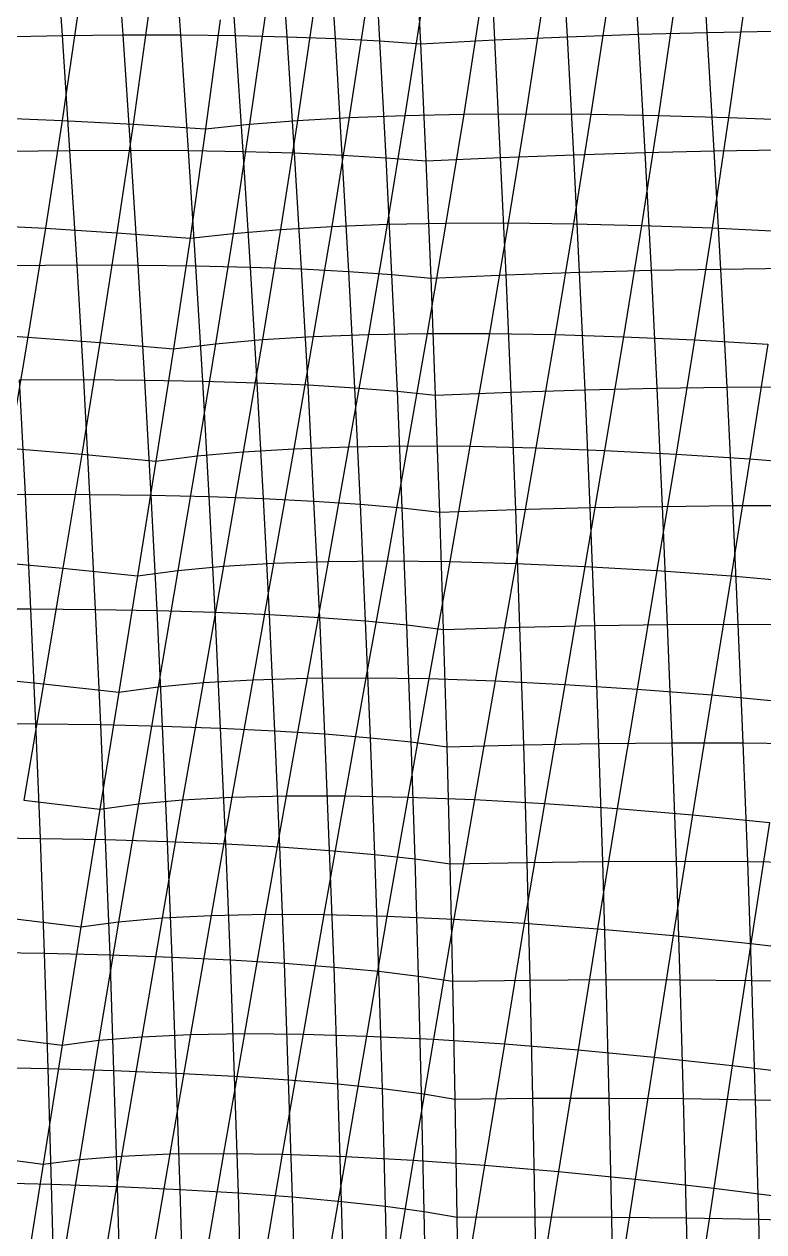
# Model space of a CAD drawing. Extents: x -429 to 429, y -1 to 209.
# Drawn here: x -313.38 to -296.14, y 145.84 to 173.99 of the extents above; entities that cross this region are included whole.
import ezdxf

# ---------------------------------------------------------------- set-up
doc = ezdxf.new("R2010")
doc.units = 0

msp = doc.modelspace()

# ---------------------------------------------------------------- linework, layer by layer
at = {"layer": 'default', "color": 3, "linetype": 'CONTINUOUS'}
for p, q in [((-297.456, 173.8, 101.208), (-297.632, 176.559, 100.754)), ((-312.483, 173.726, 112.918), (-312.67, 176.4, 112.484)), ((-311.07, 173.74, 111.859), (-311.262, 176.422, 111.423)), ((-309.723, 173.74, 110.719), (-309.916, 176.431, 110.285)), ((-308.447, 173.727, 109.502), (-308.637, 176.426, 109.075)), ((-307.245, 173.699, 108.213), (-307.428, 176.407, 107.795)), ((-306.123, 173.658, 106.856), (-306.294, 176.375, 106.451)), ((-305.085, 173.604, 105.436), (-305.238, 176.329, 105.046)), ((-304.133, 173.535, 103.957), (-304.264, 176.27, 103.585)), ((-304.133, 173.535, 103.957), (-304.264, 176.27, 103.585)), ((-302.405, 173.623, 103.419), (-302.549, 176.363, 103.017)), ((-300.713, 173.696, 102.779), (-300.868, 176.442, 102.355)), ((-299.061, 173.755, 102.042), (-299.227, 176.507, 101.599)), ((-313.956, 173.698, 113.893), (-312.483, 173.726, 112.918)), ((-312.483, 173.726, 112.918), (-311.07, 173.74, 111.859)), ((-312.309, 171.05, 113.336), (-312.483, 173.726, 112.918)), ((-311.07, 173.74, 111.859), (-309.723, 173.74, 110.719)), ((-310.893, 171.056, 112.278), (-311.07, 173.74, 111.859)), ((-309.723, 173.74, 110.719), (-308.447, 173.727, 109.502)), ((-309.545, 171.048, 111.136), (-309.723, 173.74, 110.719)), ((-308.447, 173.727, 109.502), (-307.245, 173.699, 108.213)), ((-308.271, 171.026, 109.914), (-308.447, 173.727, 109.502)), ((-300.713, 173.696, 102.779), (-299.061, 173.755, 102.042)), ((-299.061, 173.755, 102.042), (-297.456, 173.8, 101.208)), ((-298.906, 171.002, 102.467), (-299.061, 173.755, 102.042)), ((-297.456, 173.8, 101.208), (-295.903, 173.831, 100.281)), ((-297.292, 171.04, 101.644), (-297.456, 173.8, 101.208)), ((-307.245, 173.699, 108.213), (-306.123, 173.658, 106.856)), ((-307.076, 170.991, 108.616), (-307.245, 173.699, 108.213)), ((-306.123, 173.658, 106.856), (-305.085, 173.604, 105.436)), ((-305.964, 170.941, 107.247), (-306.123, 173.658, 106.856)), ((-305.085, 173.604, 105.436), (-304.133, 173.535, 103.957)), ((-304.941, 170.878, 105.814), (-305.085, 173.604, 105.436)), ((-304.133, 173.535, 103.957), (-302.405, 173.623, 103.419)), ((-304.009, 170.802, 104.321), (-304.133, 173.535, 103.957)), ((-304.009, 170.802, 104.321), (-304.133, 173.535, 103.957)), ((-302.405, 173.623, 103.419), (-300.713, 173.696, 102.779)), ((-302.271, 170.883, 103.808), (-302.405, 173.623, 103.419)), ((-300.567, 170.949, 103.19), (-300.713, 173.696, 102.779)), ((-313.79, 171.03, 114.305), (-312.309, 171.05, 113.336)), ((-312.309, 171.05, 113.336), (-310.893, 171.056, 112.278)), ((-312.143, 168.377, 113.745), (-312.309, 171.05, 113.336)), ((-310.893, 171.056, 112.278), (-309.545, 171.048, 111.136)), ((-310.722, 168.375, 112.689), (-310.893, 171.056, 112.278)), ((-309.545, 171.048, 111.136), (-308.271, 171.026, 109.914)), ((-309.372, 168.359, 111.544), (-309.545, 171.048, 111.136)), ((-308.271, 171.026, 109.914), (-307.076, 170.991, 108.616)), ((-308.101, 168.329, 110.316), (-308.271, 171.026, 109.914)), ((-307.076, 170.991, 108.616), (-305.964, 170.941, 107.247)), ((-306.912, 168.285, 109.009), (-307.076, 170.991, 108.616)), ((-305.964, 170.941, 107.247), (-304.941, 170.878, 105.814)), ((-305.812, 168.228, 107.629), (-305.964, 170.941, 107.247)), ((-302.271, 170.883, 103.808), (-300.567, 170.949, 103.19)), ((-300.567, 170.949, 103.19), (-298.906, 171.002, 102.467)), ((-300.43, 168.207, 103.59), (-300.567, 170.949, 103.19)), ((-298.906, 171.002, 102.467), (-297.292, 171.04, 101.644)), ((-298.758, 168.253, 102.884), (-298.906, 171.002, 102.467)), ((-297.292, 171.04, 101.644), (-295.733, 171.064, 100.724)), ((-297.136, 168.283, 102.072), (-297.292, 171.04, 101.644)), ((-304.941, 170.878, 105.814), (-304.009, 170.802, 104.321)), ((-304.804, 168.157, 106.181), (-304.941, 170.878, 105.814)), ((-304.009, 170.802, 104.321), (-302.271, 170.883, 103.808)), ((-303.894, 168.073, 104.673), (-304.009, 170.802, 104.321)), ((-303.894, 168.073, 104.673), (-304.009, 170.802, 104.321)), ((-302.144, 168.147, 104.187), (-302.271, 170.883, 103.808)), ((-313.63, 168.365, 114.708), (-312.143, 168.377, 113.745)), ((-312.143, 168.377, 113.745), (-310.722, 168.375, 112.689)), ((-311.988, 165.704, 114.14), (-312.143, 168.377, 113.745)), ((-310.722, 168.375, 112.689), (-309.372, 168.359, 111.544)), ((-310.562, 165.694, 113.086), (-310.722, 168.375, 112.689)), ((-309.372, 168.359, 111.544), (-308.101, 168.329, 110.316)), ((-309.211, 165.67, 111.938), (-309.372, 168.359, 111.544)), ((-308.101, 168.329, 110.316), (-306.912, 168.285, 109.009)), ((-307.942, 165.632, 110.704), (-308.101, 168.329, 110.316)), ((-306.912, 168.285, 109.009), (-305.812, 168.228, 107.629)), ((-306.76, 165.581, 109.388), (-306.912, 168.285, 109.009)), ((-305.812, 168.228, 107.629), (-304.804, 168.157, 106.181)), ((-305.67, 165.516, 107.996), (-305.812, 168.228, 107.629)), ((-304.804, 168.157, 106.181), (-303.894, 168.073, 104.673)), ((-304.678, 165.437, 106.536), (-304.804, 168.157, 106.181)), ((-303.894, 168.073, 104.673), (-302.144, 168.147, 104.187)), ((-302.144, 168.147, 104.187), (-300.43, 168.207, 103.59)), ((-302.028, 165.413, 104.553), (-302.144, 168.147, 104.187)), ((-300.43, 168.207, 103.59), (-298.758, 168.253, 102.884)), ((-300.303, 165.466, 103.976), (-300.43, 168.207, 103.59)), ((-298.758, 168.253, 102.884), (-297.136, 168.283, 102.072)), ((-298.621, 165.504, 103.286), (-298.758, 168.253, 102.884)), ((-297.136, 168.283, 102.072), (-295.57, 168.3, 101.157)), ((-296.99, 165.527, 102.484), (-297.136, 168.283, 102.072)), ((-303.788, 165.346, 105.013), (-303.894, 168.073, 104.673)), ((-303.788, 165.346, 105.013), (-303.894, 168.073, 104.673)), ((-313.482, 165.7, 115.098), (-311.988, 165.704, 114.14)), ((-313.348, 163.031, 115.47), (-313.482, 165.7, 115.098)), ((-311.988, 165.704, 114.14), (-310.562, 165.694, 113.086)), ((-311.847, 163.027, 114.517), (-311.988, 165.704, 114.14)), ((-310.562, 165.694, 113.086), (-309.211, 165.67, 111.938)), ((-310.418, 163.009, 113.463), (-310.562, 165.694, 113.086)), ((-309.211, 165.67, 111.938), (-307.942, 165.632, 110.704)), ((-309.066, 162.977, 112.314), (-309.211, 165.67, 111.938)), ((-307.942, 165.632, 110.704), (-306.76, 165.581, 109.388)), ((-307.798, 162.931, 111.074), (-307.942, 165.632, 110.704)), ((-306.76, 165.581, 109.388), (-305.67, 165.516, 107.996)), ((-306.622, 162.872, 109.751), (-306.76, 165.581, 109.388)), ((-305.67, 165.516, 107.996), (-304.678, 165.437, 106.536)), ((-305.541, 162.8, 108.349), (-305.67, 165.516, 107.996)), ((-304.678, 165.437, 106.536), (-303.788, 165.346, 105.013)), ((-304.563, 162.714, 106.877), (-304.678, 165.437, 106.536)), ((-303.788, 165.346, 105.013), (-302.028, 165.413, 104.553)), ((-303.69, 162.616, 105.341), (-303.788, 165.346, 105.013)), ((-303.69, 162.616, 105.341), (-303.788, 165.346, 105.013)), ((-302.028, 165.413, 104.553), (-300.303, 165.466, 103.976)), ((-301.921, 162.675, 104.904), (-302.028, 165.413, 104.553)), ((-300.303, 165.466, 103.976), (-298.621, 165.504, 103.286)), ((-300.187, 162.72, 104.346), (-300.303, 165.466, 103.976)), ((-298.621, 165.504, 103.286), (-296.99, 165.527, 102.484)), ((-298.497, 162.751, 103.67), (-298.621, 165.504, 103.286)), ((-296.99, 165.527, 102.484), (-295.417, 165.536, 101.576)), ((-296.858, 162.767, 102.878), (-296.99, 165.527, 102.484)), ((-314.911, 163.021, 116.317), (-313.348, 163.031, 115.47)), ((-313.348, 163.031, 115.47), (-311.847, 163.027, 114.517)), ((-313.22, 160.359, 115.835), (-313.348, 163.031, 115.47)), ((-311.847, 163.027, 114.517), (-310.418, 163.009, 113.463)), ((-311.713, 160.347, 114.887), (-311.847, 163.027, 114.517)), ((-310.418, 163.009, 113.463), (-309.066, 162.977, 112.314)), ((-310.279, 160.321, 113.834), (-310.418, 163.009, 113.463)), ((-309.066, 162.977, 112.314), (-307.798, 162.931, 111.074)), ((-308.926, 160.28, 112.682), (-309.066, 162.977, 112.314)), ((-307.798, 162.931, 111.074), (-306.622, 162.872, 109.751)), ((-307.66, 160.227, 111.437), (-307.798, 162.931, 111.074)), ((-306.622, 162.872, 109.751), (-305.541, 162.8, 108.349)), ((-306.489, 160.16, 110.105), (-306.622, 162.872, 109.751)), ((-305.541, 162.8, 108.349), (-304.563, 162.714, 106.877)), ((-305.419, 160.08, 108.693), (-305.541, 162.8, 108.349)), ((-300.187, 162.72, 104.346), (-298.497, 162.751, 103.67)), ((-298.497, 162.751, 103.67), (-296.858, 162.767, 102.878)), ((-298.38, 159.994, 104.046), (-298.497, 162.751, 103.67)), ((-296.858, 162.767, 102.878), (-295.279, 162.768, 101.974)), ((-296.733, 160.002, 103.264), (-296.858, 162.767, 102.878)), ((-304.563, 162.714, 106.877), (-303.69, 162.616, 105.341)), ((-304.454, 159.987, 107.208), (-304.563, 162.714, 106.877)), ((-303.69, 162.616, 105.341), (-301.921, 162.675, 104.904)), ((-303.601, 159.883, 105.659), (-303.69, 162.616, 105.341)), ((-303.601, 159.883, 105.659), (-303.69, 162.616, 105.341)), ((-301.921, 162.675, 104.904), (-300.187, 162.72, 104.346)), ((-301.823, 159.934, 105.247), (-301.921, 162.675, 104.904)), ((-300.079, 159.972, 104.708), (-300.187, 162.72, 104.346)), ((-314.792, 160.358, 116.672), (-313.22, 160.359, 115.835)), ((-313.22, 160.359, 115.835), (-311.713, 160.347, 114.887)), ((-313.105, 157.684, 116.183), (-313.22, 160.359, 115.835)), ((-311.713, 160.347, 114.887), (-310.279, 160.321, 113.834)), ((-311.592, 157.664, 115.239), (-311.713, 160.347, 114.887)), ((-310.279, 160.321, 113.834), (-308.926, 160.28, 112.682)), ((-310.154, 157.629, 114.188), (-310.279, 160.321, 113.834)), ((-308.926, 160.28, 112.682), (-307.66, 160.227, 111.437)), ((-308.8, 157.581, 113.034), (-308.926, 160.28, 112.682)), ((-307.66, 160.227, 111.437), (-306.489, 160.16, 110.105)), ((-307.536, 157.519, 111.783), (-307.66, 160.227, 111.437)), ((-306.489, 160.16, 110.105), (-305.419, 160.08, 108.693)), ((-306.37, 157.445, 110.444), (-306.489, 160.16, 110.105)), ((-305.419, 160.08, 108.693), (-304.454, 159.987, 107.208)), ((-305.308, 157.358, 109.022), (-305.419, 160.08, 108.693)), ((-304.454, 159.987, 107.208), (-303.601, 159.883, 105.659)), ((-304.357, 157.259, 107.527), (-304.454, 159.987, 107.208)), ((-303.601, 159.883, 105.659), (-301.823, 159.934, 105.247)), ((-301.823, 159.934, 105.247), (-300.079, 159.972, 104.708)), ((-301.734, 157.192, 105.576), (-301.823, 159.934, 105.247)), ((-300.079, 159.972, 104.708), (-298.38, 159.994, 104.046)), ((-299.982, 157.221, 105.054), (-300.079, 159.972, 104.708)), ((-298.38, 159.994, 104.046), (-296.733, 160.002, 103.264)), ((-298.274, 157.235, 104.405), (-298.38, 159.994, 104.046)), ((-296.733, 160.002, 103.264), (-295.147, 159.996, 102.366)), ((-296.62, 157.235, 103.632), (-296.733, 160.002, 103.264)), ((-303.521, 157.148, 105.967), (-303.601, 159.883, 105.659)), ((-303.521, 157.148, 105.967), (-303.601, 159.883, 105.659)), ((-314.685, 157.691, 117.012), (-313.105, 157.684, 116.183)), ((-313.105, 157.684, 116.183), (-311.592, 157.664, 115.239)), ((-312.997, 155.01, 116.524), (-313.105, 157.684, 116.183)), ((-311.592, 157.664, 115.239), (-310.154, 157.629, 114.188)), ((-311.478, 154.981, 115.585), (-311.592, 157.664, 115.239)), ((-310.154, 157.629, 114.188), (-308.8, 157.581, 113.034)), ((-310.036, 154.938, 114.535), (-310.154, 157.629, 114.188)), ((-308.8, 157.581, 113.034), (-307.536, 157.519, 111.783)), ((-308.679, 154.881, 113.378), (-308.8, 157.581, 113.034)), ((-307.536, 157.519, 111.783), (-306.37, 157.445, 110.444)), ((-307.417, 154.812, 112.122), (-307.536, 157.519, 111.783)), ((-306.37, 157.445, 110.444), (-305.308, 157.358, 109.022)), ((-306.257, 154.73, 110.774), (-306.37, 157.445, 110.444)), ((-305.308, 157.358, 109.022), (-304.357, 157.259, 107.527)), ((-305.204, 154.636, 109.343), (-305.308, 157.358, 109.022)), ((-304.357, 157.259, 107.527), (-303.521, 157.148, 105.967)), ((-304.266, 154.531, 107.836), (-304.357, 157.259, 107.527)), ((-303.521, 157.148, 105.967), (-301.734, 157.192, 105.576)), ((-303.448, 154.415, 106.262), (-303.521, 157.148, 105.967)), ((-303.448, 154.415, 106.262), (-303.521, 157.148, 105.967)), ((-301.734, 157.192, 105.576), (-299.982, 157.221, 105.054)), ((-301.654, 154.45, 105.895), (-301.734, 157.192, 105.576)), ((-299.982, 157.221, 105.054), (-298.274, 157.235, 104.405)), ((-299.892, 154.471, 105.392), (-299.982, 157.221, 105.054)), ((-298.274, 157.235, 104.405), (-296.62, 157.235, 103.632)), ((-298.176, 154.477, 104.756), (-298.274, 157.235, 104.405)), ((-296.62, 157.235, 103.632), (-295.028, 157.221, 102.739)), ((-296.513, 154.469, 103.992), (-296.62, 157.235, 103.632)), ((-314.585, 155.026, 117.345), (-312.997, 155.01, 116.524)), ((-312.997, 155.01, 116.524), (-311.478, 154.981, 115.585)), ((-312.899, 152.332, 116.852), (-312.997, 155.01, 116.524)), ((-311.478, 154.981, 115.585), (-310.036, 154.938, 114.535)), ((-311.373, 152.294, 115.918), (-311.478, 154.981, 115.585)), ((-310.036, 154.938, 114.535), (-308.679, 154.881, 113.378)), ((-309.927, 152.243, 114.868), (-310.036, 154.938, 114.535)), ((-308.679, 154.881, 113.378), (-307.417, 154.812, 112.122)), ((-308.569, 152.178, 113.709), (-308.679, 154.881, 113.378)), ((-307.417, 154.812, 112.122), (-306.257, 154.73, 110.774)), ((-307.309, 152.101, 112.447), (-307.417, 154.812, 112.122)), ((-306.257, 154.73, 110.774), (-305.204, 154.636, 109.343)), ((-306.153, 152.012, 111.092), (-306.257, 154.73, 110.774)), ((-305.204, 154.636, 109.343), (-304.266, 154.531, 107.836)), ((-305.11, 151.912, 109.65), (-305.204, 154.636, 109.343)), ((-304.266, 154.531, 107.836), (-303.448, 154.415, 106.262)), ((-304.186, 151.8, 108.132), (-304.266, 154.531, 107.836)), ((-303.448, 154.415, 106.262), (-301.654, 154.45, 105.895)), ((-303.386, 151.679, 106.546), (-303.448, 154.415, 106.262)), ((-303.386, 151.679, 106.546), (-303.448, 154.415, 106.262)), ((-301.654, 154.45, 105.895), (-299.892, 154.471, 105.392)), ((-301.583, 151.705, 106.201), (-301.654, 154.45, 105.895)), ((-299.892, 154.471, 105.392), (-298.176, 154.477, 104.756)), ((-299.813, 151.717, 105.716), (-299.892, 154.471, 105.392)), ((-298.176, 154.477, 104.756), (-296.513, 154.469, 103.992)), ((-298.087, 151.715, 105.094), (-298.176, 154.477, 104.756)), ((-296.513, 154.469, 103.992), (-294.915, 154.446, 103.104)), ((-296.417, 151.698, 104.339), (-296.513, 154.469, 103.992)), ((-314.496, 152.357, 117.665), (-312.899, 152.332, 116.852)), ((-312.899, 152.332, 116.852), (-311.373, 152.294, 115.918)), ((-312.815, 149.645, 117.164), (-312.899, 152.332, 116.852)), ((-311.373, 152.294, 115.918), (-309.927, 152.243, 114.868)), ((-311.284, 149.598, 116.234), (-311.373, 152.294, 115.918)), ((-309.927, 152.243, 114.868), (-308.569, 152.178, 113.709)), ((-309.833, 149.538, 115.184), (-309.927, 152.243, 114.868)), ((-308.569, 152.178, 113.709), (-307.309, 152.101, 112.447)), ((-308.474, 149.465, 114.023), (-308.569, 152.178, 113.709)), ((-307.309, 152.101, 112.447), (-306.153, 152.012, 111.092)), ((-307.215, 149.381, 112.756), (-307.309, 152.101, 112.447)), ((-306.153, 152.012, 111.092), (-305.11, 151.912, 109.65)), ((-306.064, 149.285, 111.394), (-306.153, 152.012, 111.092)), ((-305.11, 151.912, 109.65), (-304.186, 151.8, 108.132)), ((-305.028, 149.177, 109.943), (-305.11, 151.912, 109.65)), ((-304.186, 151.8, 108.132), (-303.386, 151.679, 106.546)), ((-304.116, 149.06, 108.415), (-304.186, 151.8, 108.132)), ((-303.386, 151.679, 106.546), (-301.583, 151.705, 106.201)), ((-303.332, 148.933, 106.819), (-303.386, 151.679, 106.546)), ((-303.332, 148.933, 106.819), (-303.386, 151.679, 106.546)), ((-301.583, 151.705, 106.201), (-299.813, 151.717, 105.716)), ((-301.521, 148.951, 106.494), (-301.583, 151.705, 106.201)), ((-299.813, 151.717, 105.716), (-298.087, 151.715, 105.094)), ((-299.744, 148.954, 106.025), (-299.813, 151.717, 105.716)), ((-298.087, 151.715, 105.094), (-296.417, 151.698, 104.339)), ((-298.011, 148.944, 105.415), (-298.087, 151.715, 105.094)), ((-296.417, 151.698, 104.339), (-294.813, 151.668, 103.456)), ((-296.334, 148.918, 104.668), (-296.417, 151.698, 104.339)), ((-314.418, 149.679, 117.968), (-312.815, 149.645, 117.164)), ((-312.815, 149.645, 117.164), (-311.284, 149.598, 116.234)), ((-312.736, 146.951, 117.471), (-312.815, 149.645, 117.164)), ((-311.284, 149.598, 116.234), (-309.833, 149.538, 115.184)), ((-311.198, 146.895, 116.546), (-311.284, 149.598, 116.234)), ((-309.833, 149.538, 115.184), (-308.474, 149.465, 114.023)), ((-309.743, 146.826, 115.497), (-309.833, 149.538, 115.184)), ((-308.474, 149.465, 114.023), (-307.215, 149.381, 112.756)), ((-308.382, 146.745, 114.332), (-308.474, 149.465, 114.023)), ((-307.215, 149.381, 112.756), (-306.064, 149.285, 111.394)), ((-307.124, 146.653, 113.061), (-307.215, 149.381, 112.756)), ((-306.064, 149.285, 111.394), (-305.028, 149.177, 109.943)), ((-305.978, 146.549, 111.69), (-306.064, 149.285, 111.394)), ((-305.028, 149.177, 109.943), (-304.116, 149.06, 108.415)), ((-304.951, 146.435, 110.23), (-305.028, 149.177, 109.943)), ((-304.116, 149.06, 108.415), (-303.332, 148.933, 106.819)), ((-304.052, 146.311, 108.691), (-304.116, 149.06, 108.415)), ((-303.332, 148.933, 106.819), (-301.521, 148.951, 106.494)), ((-303.285, 146.179, 107.084), (-303.332, 148.933, 106.819)), ((-303.285, 146.179, 107.084), (-303.332, 148.933, 106.819)), ((-301.521, 148.951, 106.494), (-299.744, 148.954, 106.025)), ((-301.467, 146.188, 106.78), (-301.521, 148.951, 106.494)), ((-299.744, 148.954, 106.025), (-298.011, 148.944, 105.415)), ((-299.681, 146.183, 106.328), (-299.744, 148.954, 106.025)), ((-298.011, 148.944, 105.415), (-296.334, 148.918, 104.668)), ((-297.94, 146.164, 105.731), (-298.011, 148.944, 105.415)), ((-296.334, 148.918, 104.668), (-294.724, 148.879, 103.789)), ((-296.255, 146.131, 104.993), (-296.334, 148.918, 104.668)), ((-314.347, 146.993, 118.268), (-312.736, 146.951, 117.471)), ((-312.736, 146.951, 117.471), (-311.198, 146.895, 116.546)), ((-312.668, 144.251, 117.763), (-312.736, 146.951, 117.471)), ((-311.198, 146.895, 116.546), (-309.743, 146.826, 115.497)), ((-311.125, 144.186, 116.841), (-311.198, 146.895, 116.546)), ((-309.743, 146.826, 115.497), (-308.382, 146.745, 114.332)), ((-309.666, 144.108, 115.793), (-309.743, 146.826, 115.497)), ((-308.382, 146.745, 114.332), (-307.124, 146.653, 113.061)), ((-308.304, 144.019, 114.626), (-308.382, 146.745, 114.332)), ((-307.124, 146.653, 113.061), (-305.978, 146.549, 111.69)), ((-307.047, 143.919, 113.35), (-307.124, 146.653, 113.061)), ((-305.978, 146.549, 111.69), (-304.951, 146.435, 110.23)), ((-305.905, 143.808, 111.972), (-305.978, 146.549, 111.69)), ((-304.951, 146.435, 110.23), (-304.052, 146.311, 108.691)), ((-304.886, 143.687, 110.504), (-304.951, 146.435, 110.23)), ((-304.052, 146.311, 108.691), (-303.285, 146.179, 107.084)), ((-303.997, 143.558, 108.956), (-304.052, 146.311, 108.691)), ((-303.285, 146.179, 107.084), (-301.467, 146.188, 106.78)), ((-303.246, 143.421, 107.339), (-303.285, 146.179, 107.084)), ((-303.246, 143.421, 107.339), (-303.285, 146.179, 107.084)), ((-301.467, 146.188, 106.78), (-299.681, 146.183, 106.328)), ((-301.421, 143.421, 107.054), (-301.467, 146.188, 106.78)), ((-299.681, 146.183, 106.328), (-297.94, 146.164, 105.731)), ((-299.628, 143.407, 106.617), (-299.681, 146.183, 106.328)), ((-297.94, 146.164, 105.731), (-296.255, 146.131, 104.993)), ((-297.879, 143.379, 106.031), (-297.94, 146.164, 105.731)), ((-296.255, 146.131, 104.993), (-294.638, 146.084, 104.118)), ((-296.188, 143.337, 105.3), (-296.255, 146.131, 104.993))]:
    msp.add_line(p, q, dxfattribs=at)
at = {"layer": 'default', "color": 5, "linetype": 'CONTINUOUS'}
for p, q in [((-306.629, 174.276, 94.833), (-307.006, 171.744, 94.535)), ((-305.41, 174.342, 93.447), (-305.798, 171.812, 93.131)), ((-304.111, 174.392, 92.139), (-304.505, 171.861, 91.807)), ((-302.737, 174.425, 90.911), (-303.132, 171.891, 90.568)), ((-301.293, 174.442, 89.77), (-301.685, 171.902, 89.42)), ((-299.784, 174.441, 88.72), (-300.169, 171.893, 88.368)), ((-298.216, 174.424, 87.764), (-298.592, 171.865, 87.415)), ((-296.594, 174.391, 86.905), (-296.959, 171.818, 86.566)), ((-312.126, 174.248, 99.143), (-312.492, 171.744, 98.842)), ((-310.486, 174.18, 98.426), (-310.838, 171.657, 98.146)), ((-308.808, 174.096, 97.813), (-309.146, 171.552, 97.559)), ((-308.808, 174.096, 97.813), (-309.146, 171.552, 97.559)), ((-307.763, 174.194, 96.29), (-308.123, 171.657, 96.013)), ((-314.1, 171.812, 99.644), (-312.492, 171.744, 98.842)), ((-312.492, 171.744, 98.842), (-312.88, 169.234, 98.514)), ((-312.492, 171.744, 98.842), (-310.838, 171.657, 98.146)), ((-308.123, 171.657, 96.013), (-307.006, 171.744, 94.535)), ((-307.006, 171.744, 94.535), (-307.405, 169.206, 94.208)), ((-307.006, 171.744, 94.535), (-305.798, 171.812, 93.131)), ((-305.798, 171.812, 93.131), (-306.207, 169.277, 92.786)), ((-305.798, 171.812, 93.131), (-304.505, 171.861, 91.807)), ((-304.505, 171.861, 91.807), (-304.919, 169.326, 91.447)), ((-304.505, 171.861, 91.807), (-303.132, 171.891, 90.568)), ((-303.132, 171.891, 90.568), (-303.547, 169.352, 90.198)), ((-303.132, 171.891, 90.568), (-301.685, 171.902, 89.42)), ((-301.685, 171.902, 89.42), (-302.097, 169.357, 89.043)), ((-301.685, 171.902, 89.42), (-300.169, 171.893, 88.368)), ((-300.169, 171.893, 88.368), (-300.575, 169.34, 87.988)), ((-300.169, 171.893, 88.368), (-298.592, 171.865, 87.415)), ((-298.592, 171.865, 87.415), (-298.989, 169.301, 87.038)), ((-298.592, 171.865, 87.415), (-296.959, 171.818, 86.566)), ((-296.959, 171.818, 86.566), (-297.345, 169.24, 86.197)), ((-296.959, 171.818, 86.566), (-295.278, 171.751, 85.824)), ((-310.838, 171.657, 98.146), (-311.214, 169.129, 97.837)), ((-310.838, 171.657, 98.146), (-309.146, 171.552, 97.559)), ((-309.146, 171.552, 97.559), (-309.508, 169.002, 97.275)), ((-309.146, 171.552, 97.559), (-309.508, 169.002, 97.275)), ((-309.146, 171.552, 97.559), (-308.123, 171.657, 96.013)), ((-308.123, 171.657, 96.013), (-308.507, 169.115, 95.706)), ((-314.501, 169.319, 99.302), (-312.88, 169.234, 98.514)), ((-312.88, 169.234, 98.514), (-313.292, 166.695, 98.16)), ((-312.88, 169.234, 98.514), (-311.214, 169.129, 97.837)), ((-308.507, 169.115, 95.706), (-307.405, 169.206, 94.208)), ((-307.405, 169.206, 94.208), (-307.825, 166.638, 93.855)), ((-307.405, 169.206, 94.208), (-306.207, 169.277, 92.786)), ((-306.207, 169.277, 92.786), (-306.637, 166.71, 92.417)), ((-306.207, 169.277, 92.786), (-304.919, 169.326, 91.447)), ((-304.919, 169.326, 91.447), (-305.354, 166.758, 91.064)), ((-304.919, 169.326, 91.447), (-303.547, 169.352, 90.198)), ((-303.547, 169.352, 90.198), (-303.982, 166.781, 89.804)), ((-303.547, 169.352, 90.198), (-302.097, 169.357, 89.043)), ((-302.097, 169.357, 89.043), (-302.529, 166.779, 88.642)), ((-302.097, 169.357, 89.043), (-300.575, 169.34, 87.988)), ((-300.575, 169.34, 87.988), (-301.001, 166.754, 87.585)), ((-300.575, 169.34, 87.988), (-298.989, 169.301, 87.038)), ((-298.989, 169.301, 87.038), (-299.406, 166.703, 86.637)), ((-298.989, 169.301, 87.038), (-297.345, 169.24, 86.197)), ((-297.345, 169.24, 86.197), (-297.752, 166.629, 85.803)), ((-297.345, 169.24, 86.197), (-295.652, 169.157, 85.47)), ((-311.214, 169.129, 97.837), (-311.613, 166.571, 97.499)), ((-311.214, 169.129, 97.837), (-309.508, 169.002, 97.275)), ((-309.508, 169.002, 97.275), (-309.895, 166.424, 96.96)), ((-309.508, 169.002, 97.275), (-309.895, 166.424, 96.96)), ((-309.508, 169.002, 97.275), (-308.507, 169.115, 95.706)), ((-308.507, 169.115, 95.706), (-308.913, 166.543, 95.372)), ((-314.923, 166.795, 98.937), (-313.292, 166.695, 98.16)), ((-313.292, 166.695, 98.16), (-313.727, 164.108, 97.776)), ((-313.292, 166.695, 98.16), (-311.613, 166.571, 97.499)), ((-307.825, 166.638, 93.855), (-306.637, 166.71, 92.417)), ((-306.637, 166.71, 92.417), (-307.093, 164.095, 92.017)), ((-306.637, 166.71, 92.417), (-305.354, 166.758, 91.064)), ((-305.354, 166.758, 91.064), (-305.815, 164.14, 90.65)), ((-305.354, 166.758, 91.064), (-303.982, 166.781, 89.804)), ((-303.982, 166.781, 89.804), (-304.444, 164.159, 89.378)), ((-303.982, 166.781, 89.804), (-302.529, 166.779, 88.642)), ((-302.529, 166.779, 88.642), (-302.987, 164.152, 88.209)), ((-302.529, 166.779, 88.642), (-301.001, 166.754, 87.585)), ((-301.001, 166.754, 87.585), (-301.453, 164.117, 87.149)), ((-301.001, 166.754, 87.585), (-299.406, 166.703, 86.637)), ((-299.406, 166.703, 86.637), (-299.849, 164.056, 86.203)), ((-299.406, 166.703, 86.637), (-297.752, 166.629, 85.803)), ((-311.613, 166.571, 97.499), (-312.035, 163.967, 97.134)), ((-311.613, 166.571, 97.499), (-309.895, 166.424, 96.96)), ((-309.895, 166.424, 96.96), (-310.304, 163.802, 96.619)), ((-309.895, 166.424, 96.96), (-310.304, 163.802, 96.619)), ((-309.895, 166.424, 96.96), (-308.913, 166.543, 95.372)), ((-308.913, 166.543, 95.372), (-309.344, 163.925, 95.01)), ((-308.913, 166.543, 95.372), (-307.825, 166.638, 93.855)), ((-307.825, 166.638, 93.855), (-308.271, 164.023, 93.473)), ((-297.752, 166.629, 85.803), (-298.184, 163.969, 85.377)), ((-297.752, 166.629, 85.803), (-296.048, 166.531, 85.088)), ((-296.048, 166.531, 85.088), (-296.467, 163.857, 84.675)), ((-307.093, 164.095, 92.017), (-305.815, 164.14, 90.65)), ((-305.815, 164.14, 90.65), (-306.289, 161.466, 90.221)), ((-305.815, 164.14, 90.65), (-304.444, 164.159, 89.378)), ((-304.444, 164.159, 89.378), (-304.919, 161.48, 88.938)), ((-304.444, 164.159, 89.378), (-302.987, 164.152, 88.209)), ((-302.987, 164.152, 88.209), (-303.459, 161.465, 87.762)), ((-302.987, 164.152, 88.209), (-301.453, 164.117, 87.149)), ((-313.727, 164.108, 97.776), (-312.035, 163.967, 97.134)), ((-312.035, 163.967, 97.134), (-312.475, 161.311, 96.752)), ((-312.035, 163.967, 97.134), (-310.304, 163.802, 96.619)), ((-310.304, 163.802, 96.619), (-309.344, 163.925, 95.01)), ((-309.344, 163.925, 95.01), (-309.791, 161.256, 94.629)), ((-309.344, 163.925, 95.01), (-308.271, 164.023, 93.473)), ((-308.271, 164.023, 93.473), (-308.732, 161.353, 93.074)), ((-308.271, 164.023, 93.473), (-307.093, 164.095, 92.017)), ((-307.093, 164.095, 92.017), (-307.563, 161.424, 91.602)), ((-301.453, 164.117, 87.149), (-301.918, 161.422, 86.699)), ((-301.453, 164.117, 87.149), (-299.849, 164.056, 86.203)), ((-299.849, 164.056, 86.203), (-300.306, 161.351, 85.755)), ((-299.849, 164.056, 86.203), (-298.184, 163.969, 85.377)), ((-298.184, 163.969, 85.377), (-298.63, 161.252, 84.936)), ((-298.184, 163.969, 85.377), (-296.467, 163.857, 84.675)), ((-296.467, 163.857, 84.675), (-296.902, 161.127, 84.245)), ((-296.467, 163.857, 84.675), (-294.707, 163.719, 84.101)), ((-310.304, 163.802, 96.619), (-310.732, 161.13, 96.258)), ((-310.304, 163.802, 96.619), (-310.732, 161.13, 96.258)), ((-314.179, 161.467, 97.377), (-312.475, 161.311, 96.752)), ((-309.791, 161.256, 94.629), (-308.732, 161.353, 93.074)), ((-308.732, 161.353, 93.074), (-309.208, 158.642, 92.66)), ((-308.732, 161.353, 93.074), (-307.563, 161.424, 91.602)), ((-307.563, 161.424, 91.602), (-308.049, 158.709, 91.17)), ((-307.563, 161.424, 91.602), (-306.289, 161.466, 90.221)), ((-306.289, 161.466, 90.221), (-306.78, 158.747, 89.774)), ((-306.289, 161.466, 90.221), (-304.919, 161.48, 88.938)), ((-304.919, 161.48, 88.938), (-305.41, 158.756, 88.48)), ((-304.919, 161.48, 88.938), (-303.459, 161.465, 87.762)), ((-303.459, 161.465, 87.762), (-303.947, 158.734, 87.296)), ((-303.459, 161.465, 87.762), (-301.918, 161.422, 86.699)), ((-301.918, 161.422, 86.699), (-302.399, 158.682, 86.23)), ((-301.918, 161.422, 86.699), (-300.306, 161.351, 85.755)), ((-300.306, 161.351, 85.755), (-300.777, 158.601, 85.288)), ((-300.306, 161.351, 85.755), (-298.63, 161.252, 84.936)), ((-312.475, 161.311, 96.752), (-312.927, 158.616, 96.354)), ((-312.475, 161.311, 96.752), (-310.732, 161.13, 96.258)), ((-310.732, 161.13, 96.258), (-311.171, 158.42, 95.884)), ((-310.732, 161.13, 96.258), (-311.171, 158.42, 95.884)), ((-310.732, 161.13, 96.258), (-309.791, 161.256, 94.629)), ((-309.791, 161.256, 94.629), (-310.251, 158.545, 94.235)), ((-298.63, 161.252, 84.936), (-299.091, 158.492, 84.476)), ((-298.63, 161.252, 84.936), (-296.902, 161.127, 84.245)), ((-296.902, 161.127, 84.245), (-297.35, 158.354, 83.798)), ((-296.902, 161.127, 84.245), (-295.13, 160.974, 83.688)), ((-314.644, 158.785, 96.963), (-312.927, 158.616, 96.354)), ((-312.927, 158.616, 96.354), (-313.381, 155.898, 95.957)), ((-312.927, 158.616, 96.354), (-311.171, 158.42, 95.884)), ((-311.171, 158.42, 95.884), (-310.251, 158.545, 94.235)), ((-310.251, 158.545, 94.235), (-310.713, 155.813, 93.839)), ((-310.251, 158.545, 94.235), (-309.208, 158.642, 92.66)), ((-309.208, 158.642, 92.66), (-309.684, 155.906, 92.247)), ((-309.208, 158.642, 92.66), (-308.049, 158.709, 91.17)), ((-308.049, 158.709, 91.17), (-308.534, 155.969, 90.741)), ((-308.049, 158.709, 91.17), (-306.78, 158.747, 89.774)), ((-306.78, 158.747, 89.774), (-307.27, 156.001, 89.33)), ((-306.78, 158.747, 89.774), (-305.41, 158.756, 88.48)), ((-305.41, 158.756, 88.48), (-305.9, 156.003, 88.026)), ((-305.41, 158.756, 88.48), (-303.947, 158.734, 87.296)), ((-303.947, 158.734, 87.296), (-304.433, 155.974, 86.835)), ((-303.947, 158.734, 87.296), (-302.399, 158.682, 86.23)), ((-302.399, 158.682, 86.23), (-302.879, 155.914, 85.765)), ((-302.399, 158.682, 86.23), (-300.777, 158.601, 85.288)), ((-300.777, 158.601, 85.288), (-301.249, 155.824, 84.825)), ((-300.777, 158.601, 85.288), (-299.091, 158.492, 84.476)), ((-311.171, 158.42, 95.884), (-311.614, 155.69, 95.508)), ((-311.171, 158.42, 95.884), (-311.614, 155.69, 95.508)), ((-299.091, 158.492, 84.476), (-299.552, 155.704, 84.019)), ((-299.091, 158.492, 84.476), (-297.35, 158.354, 83.798)), ((-297.35, 158.354, 83.798), (-297.799, 155.556, 83.353)), ((-297.35, 158.354, 83.798), (-295.566, 158.188, 83.26)), ((-308.534, 155.969, 90.741), (-307.27, 156.001, 89.33)), ((-307.27, 156.001, 89.33), (-307.761, 153.24, 88.886)), ((-307.27, 156.001, 89.33), (-305.9, 156.003, 88.026)), ((-305.9, 156.003, 88.026), (-306.391, 153.235, 87.569)), ((-305.9, 156.003, 88.026), (-304.433, 155.974, 86.835)), ((-304.433, 155.974, 86.835), (-304.921, 153.198, 86.371)), ((-304.433, 155.974, 86.835), (-302.879, 155.914, 85.765)), ((-313.381, 155.898, 95.957), (-311.614, 155.69, 95.508)), ((-311.614, 155.69, 95.508), (-312.054, 152.948, 95.135)), ((-311.614, 155.69, 95.508), (-312.054, 152.948, 95.135)), ((-311.614, 155.69, 95.508), (-310.713, 155.813, 93.839)), ((-310.713, 155.813, 93.839), (-311.174, 153.067, 93.447)), ((-310.713, 155.813, 93.839), (-309.684, 155.906, 92.247)), ((-309.684, 155.906, 92.247), (-310.161, 153.156, 91.835)), ((-309.684, 155.906, 92.247), (-308.534, 155.969, 90.741)), ((-308.534, 155.969, 90.741), (-309.02, 153.213, 90.311)), ((-302.879, 155.914, 85.765), (-303.36, 153.129, 85.298)), ((-302.879, 155.914, 85.765), (-301.249, 155.824, 84.825)), ((-301.249, 155.824, 84.825), (-301.72, 153.03, 84.359)), ((-301.249, 155.824, 84.825), (-299.552, 155.704, 84.019)), ((-299.552, 155.704, 84.019), (-300.012, 152.901, 83.561)), ((-299.552, 155.704, 84.019), (-297.799, 155.556, 83.353)), ((-297.799, 155.556, 83.353), (-298.248, 152.743, 82.908)), ((-297.799, 155.556, 83.353), (-296.004, 155.379, 82.832)), ((-296.004, 155.379, 82.832), (-296.44, 152.556, 82.405)), ((-313.834, 153.166, 95.561), (-312.054, 152.948, 95.135)), ((-311.174, 153.067, 93.447), (-310.161, 153.156, 91.835)), ((-310.161, 153.156, 91.835), (-310.631, 150.387, 91.43)), ((-310.161, 153.156, 91.835), (-309.02, 153.213, 90.311)), ((-309.02, 153.213, 90.311), (-309.499, 150.439, 89.89)), ((-309.02, 153.213, 90.311), (-307.761, 153.24, 88.886)), ((-307.761, 153.24, 88.886), (-308.244, 150.459, 88.452)), ((-307.761, 153.24, 88.886), (-306.391, 153.235, 87.569)), ((-306.391, 153.235, 87.569), (-306.874, 150.447, 87.124)), ((-306.391, 153.235, 87.569), (-304.921, 153.198, 86.371)), ((-304.921, 153.198, 86.371), (-305.4, 150.402, 85.919)), ((-304.921, 153.198, 86.371), (-303.36, 153.129, 85.298)), ((-312.054, 152.948, 95.135), (-312.493, 150.187, 94.766)), ((-312.054, 152.948, 95.135), (-312.493, 150.187, 94.766)), ((-312.054, 152.948, 95.135), (-311.174, 153.067, 93.447)), ((-311.174, 153.067, 93.447), (-311.632, 150.303, 93.059)), ((-303.36, 153.129, 85.298), (-303.833, 150.326, 84.843)), ((-303.36, 153.129, 85.298), (-301.72, 153.03, 84.359)), ((-301.72, 153.03, 84.359), (-302.185, 150.218, 83.905)), ((-301.72, 153.03, 84.359), (-300.012, 152.901, 83.561)), ((-300.012, 152.901, 83.561), (-300.467, 150.079, 83.113)), ((-300.012, 152.901, 83.561), (-298.248, 152.743, 82.908)), ((-298.248, 152.743, 82.908), (-298.692, 149.911, 82.471)), ((-298.248, 152.743, 82.908), (-296.44, 152.556, 82.405)), ((-296.44, 152.556, 82.405), (-296.873, 149.714, 81.985)), ((-296.44, 152.556, 82.405), (-294.6, 152.342, 82.056)), ((-314.284, 150.416, 95.171), (-312.493, 150.187, 94.766)), ((-311.632, 150.303, 93.059), (-310.631, 150.387, 91.43)), ((-310.631, 150.387, 91.43), (-311.104, 147.606, 91.025)), ((-310.631, 150.387, 91.43), (-309.499, 150.439, 89.89)), ((-309.499, 150.439, 89.89), (-309.981, 147.654, 89.468)), ((-309.499, 150.439, 89.89), (-308.244, 150.459, 88.452)), ((-308.244, 150.459, 88.452), (-308.73, 147.668, 88.015)), ((-308.244, 150.459, 88.452), (-306.874, 150.447, 87.124)), ((-306.874, 150.447, 87.124), (-307.36, 147.649, 86.676)), ((-306.874, 150.447, 87.124), (-305.4, 150.402, 85.919)), ((-305.4, 150.402, 85.919), (-305.883, 147.597, 85.463)), ((-305.4, 150.402, 85.919), (-303.833, 150.326, 84.843)), ((-312.493, 150.187, 94.766), (-312.932, 147.412, 94.398)), ((-312.493, 150.187, 94.766), (-312.932, 147.412, 94.398)), ((-312.493, 150.187, 94.766), (-311.632, 150.303, 93.059)), ((-311.632, 150.303, 93.059), (-312.09, 147.525, 92.672)), ((-303.833, 150.326, 84.843), (-304.309, 147.511, 84.384)), ((-303.833, 150.326, 84.843), (-302.185, 150.218, 83.905)), ((-302.185, 150.218, 83.905), (-302.651, 147.394, 83.448)), ((-302.185, 150.218, 83.905), (-300.467, 150.079, 83.113)), ((-300.467, 150.079, 83.113), (-300.923, 147.245, 82.662)), ((-300.467, 150.079, 83.113), (-298.692, 149.911, 82.471)), ((-298.692, 149.911, 82.471), (-299.136, 147.066, 82.032)), ((-298.692, 149.911, 82.471), (-296.873, 149.714, 81.985)), ((-296.873, 149.714, 81.985), (-297.306, 146.858, 81.564)), ((-296.873, 149.714, 81.985), (-295.023, 149.49, 81.657)), ((-314.733, 147.653, 94.781), (-312.932, 147.412, 94.398)), ((-312.932, 147.412, 94.398), (-312.09, 147.525, 92.672)), ((-312.09, 147.525, 92.672), (-312.547, 144.742, 92.287)), ((-312.09, 147.525, 92.672), (-311.104, 147.606, 91.025)), ((-311.104, 147.606, 91.025), (-311.573, 144.82, 90.623)), ((-311.104, 147.606, 91.025), (-309.981, 147.654, 89.468)), ((-309.981, 147.654, 89.468), (-310.458, 144.864, 89.052)), ((-309.981, 147.654, 89.468), (-308.73, 147.668, 88.015)), ((-308.73, 147.668, 88.015), (-309.21, 144.873, 87.585)), ((-308.73, 147.668, 88.015), (-307.36, 147.649, 86.676)), ((-307.36, 147.649, 86.676), (-307.84, 144.847, 86.236)), ((-307.36, 147.649, 86.676), (-305.883, 147.597, 85.463)), ((-305.883, 147.597, 85.463), (-306.36, 144.787, 85.016)), ((-305.883, 147.597, 85.463), (-304.309, 147.511, 84.384)), ((-312.932, 147.412, 94.398), (-313.371, 144.631, 94.03)), ((-312.932, 147.412, 94.398), (-313.371, 144.631, 94.03)), ((-304.309, 147.511, 84.384), (-304.78, 144.693, 83.933)), ((-304.309, 147.511, 84.384), (-302.651, 147.394, 83.448)), ((-302.651, 147.394, 83.448), (-303.113, 144.566, 82.998)), ((-302.651, 147.394, 83.448), (-300.923, 147.245, 82.662)), ((-300.923, 147.245, 82.662), (-301.375, 144.407, 82.218)), ((-300.923, 147.245, 82.662), (-299.136, 147.066, 82.032)), ((-299.136, 147.066, 82.032), (-299.578, 144.217, 81.599)), ((-299.136, 147.066, 82.032), (-297.306, 146.858, 81.564)), ((-297.306, 146.858, 81.564), (-297.738, 143.997, 81.146)), ((-297.306, 146.858, 81.564), (-295.446, 146.623, 81.26))]:
    msp.add_line(p, q, dxfattribs=at)

doc.saveas('drawing.dxf')
